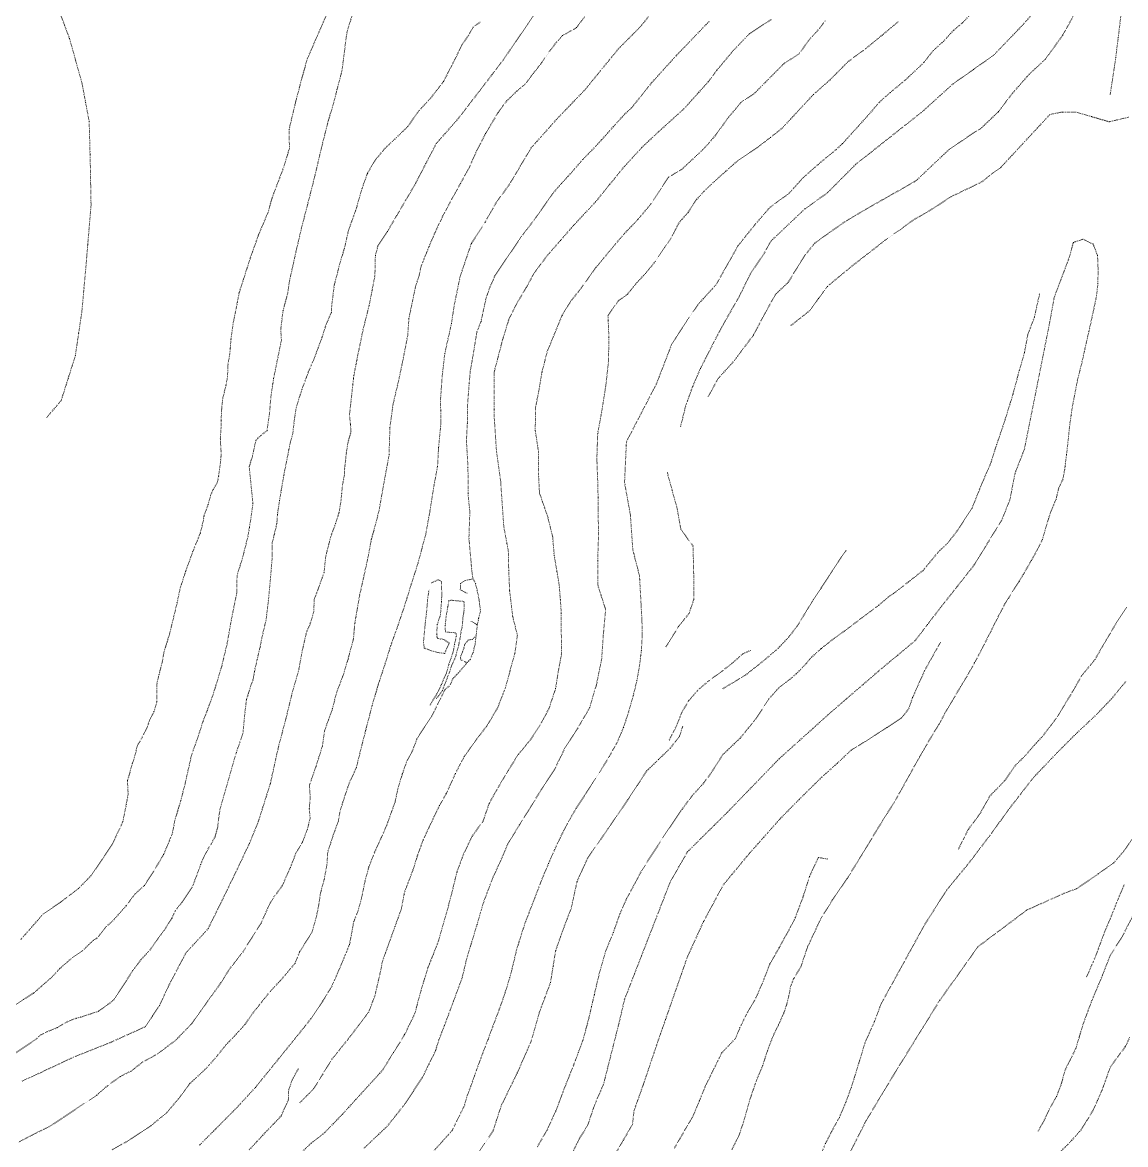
# Model space of a CAD drawing. Extents: x 682410 to 689460, y 7661803 to 7669124.
# Drawn here: x 687089 to 687408.6, y 7666444.2 to 7666769.3 of the extents above; entities that cross this region are included whole.
import ezdxf

# ---------------------------------------------------------------- set-up
doc = ezdxf.new("R2010")
doc.units = 0
doc.header["$MEASUREMENT"] = 0
doc.linetypes.add('DOT', pattern=[0.25, 0, -0.25])
doc.layers.add('02 TOE_Line', color=1, linetype='DOT', lineweight=20)

msp = doc.modelspace()

# ---------------------------------------------------------------- linework, layer by layer
at = {"layer": '02 TOE_Line'}
for points in [[(687185.51, 7666774.37, 3990.63), (687183.27, 7666767.42, 3990.44), (687182.89, 7666765.72, 3990.31), (687182.29, 7666760.82, 3990.43), (687181.58, 7666755.3, 3990.13), (687180.13, 7666749.75, 3990.45), (687179.23, 7666746.24, 3990.04), (687177.53, 7666740.5, 3989.97), (687175.61, 7666732.87, 3990.02), (687173.64, 7666724.47, 3990.02), (687171.74, 7666717.02, 3990.1), (687169.9, 7666709.91, 3990.13), (687168.43, 7666703.64, 3990.01), (687167.34, 7666698.74, 3990.08), (687166.38, 7666694.39, 3990.13), (687165.84, 7666690.68, 3990.24), (687164.5, 7666685.83, 3990.25), (687163.85, 7666680.33, 3990.25), (687164.04, 7666677.24, 3990.26), (687162.91, 7666671.72, 3990.27), (687161.77, 7666666.13, 3990.27), (687161, 7666660.96, 3990.28), (687160.59, 7666656.06, 3990.29), (687159.87, 7666651.05, 3990.3), (687158.09, 7666649.64, 3990.3), (687157.13, 7666648.81, 3990.3), (687156.6, 7666648.05, 3990.3), (687155.65, 7666643.68, 3990.31), (687154.71, 7666640.52, 3990.31), (687155.78, 7666629.92, 3990.32), (687155.11, 7666625.09, 3990.33), (687154.3, 7666620.25, 3990.33), (687152.88, 7666614.52, 3990.34), (687151.21, 7666609.14, 3990.35), (687151.09, 7666606.53, 3990.35), (687151.16, 7666604.17, 3990.35), (687150.5, 7666601.06, 3990.35), (687149.47, 7666595.88, 3990.36), (687148.29, 7666589.24, 3990.37), (687146.74, 7666582.74, 3990.37), (687144.28, 7666574.65, 3990.38), (687142.52, 7666569.88, 3990.39), (687141.33, 7666566.8, 3990.39), (687139.74, 7666561.86, 3990.52), (687138.07, 7666557.3, 3990.65), (687136.14, 7666548.74, 3990.74), (687134.89, 7666543.89, 3990.63), (687133.11, 7666537.88, 3990.43), (687132.49, 7666534.45, 3990.55), (687131.57, 7666532.18, 3990.54), (687129.92, 7666528.21, 3990.72), (687127.41, 7666524.01, 3990.51), (687124.36, 7666519.24, 3990.57), (687121.69, 7666516.84, 3990.41), (687119.03, 7666513.33, 3990.4), (687115.18, 7666508.97, 3990.46), (687113.29, 7666507.31, 3990.44), (687110.6, 7666503.95, 3990.4), (687109.49, 7666503.32, 3990.39), (687106.25, 7666500.16, 3990.39), (687103.09, 7666498.01, 3990.43), (687099.85, 7666495.19, 3990.38), (687097.72, 7666492.86, 3990.29), (687095.45, 7666490.84, 3990.2), (687092.15, 7666487.99, 3990.19), (687089.34, 7666486.22, 3990.19), (687084.84, 7666483.28, 3990.32)], [(687088.55, 7666503.6, 3982.71), (687095.03, 7666510.99, 3982.29), (687100.09, 7666514.41, 3981.91), (687105.3, 7666518.41, 3981.68), (687108.88, 7666522.08, 3981.57), (687112.22, 7666526.92, 3981.45), (687115.14, 7666531.32, 3981.37), (687118.11, 7666537.79, 3980.99), (687119.11, 7666542.8, 3981.02), (687119.63, 7666545.66, 3980.95), (687119.43, 7666549.63, 3980.76), (687119.78, 7666550.65, 3980.75), (687120.82, 7666554.45, 3980.7), (687121.49, 7666556.42, 3980.68), (687122.31, 7666559.8, 3980.64), (687123.57, 7666561.93, 3980.6), (687125.12, 7666564.99, 3980.57), (687126.02, 7666567.58, 3980.54), (687127.18, 7666569.7, 3980.53), (687127.96, 7666572.58, 3980.51), (687127.91, 7666577.45, 3980.49), (687128.58, 7666580.41, 3980.47), (687129.47, 7666583.72, 3980.41), (687129.97, 7666586.72, 3980.46), (687130.76, 7666589.29, 3980.49), (687131.65, 7666592.18, 3980.52), (687132.97, 7666597.6, 3980.56), (687133.84, 7666601.27, 3980.6), (687134.7, 7666605.35, 3980.62), (687136.27, 7666610.2, 3980.65), (687138.36, 7666615.99, 3980.63), (687140.53, 7666621.29, 3980.61), (687141.43, 7666624.99, 3980.59), (687141.58, 7666626.23, 3980.59), (687142.81, 7666629.64, 3980.58), (687143.53, 7666632.29, 3980.57), (687144.3, 7666634.02, 3980.33), (687145.45, 7666635.89, 3980.45), (687145.85, 7666637.82, 3980.41), (687146.36, 7666641.75, 3980.27), (687146.6, 7666644.15, 3980.33), (687146.34, 7666648.63, 3980.36), (687146.54, 7666651.72, 3980.36), (687146.57, 7666654.02, 3980.55), (687146.74, 7666657.44, 3980.55), (687147.06, 7666660.51, 3980.49), (687147.98, 7666664.1, 3980.62), (687148.45, 7666666.84, 3980.64), (687148.5, 7666669.9, 3980.63), (687149.1, 7666673.39, 3980.76), (687149.42, 7666677.41, 3980.66), (687150.08, 7666682.29, 3980.74), (687150.24, 7666683.16, 3980.64), (687150.83, 7666685.98, 3980.63), (687151.27, 7666688.24, 3980.63), (687151.81, 7666691.04, 3980.63), (687153.52, 7666696.35, 3980.63), (687155.23, 7666701.66, 3980.63), (687157.44, 7666707.85, 3981.19), (687160.16, 7666714.26, 3981.17), (687161.39, 7666718.63, 3981.15), (687164.71, 7666727.39, 3981.11), (687166.36, 7666732.81, 3981.09), (687166.26, 7666738.32, 3981.07), (687168.16, 7666746.28, 3980.94), (687169.99, 7666753.25, 3980.98), (687171.56, 7666758.81, 3980.72), (687178.35, 7666774.43, 3980.82)], [(687238.9, 7666773.92, 4010.21), (687235.38, 7666768.78, 4010.21), (687231.86, 7666763.64, 4010.21), (687228.33, 7666758.5, 4010.22), (687224.98, 7666754.1, 4010.22), (687221.63, 7666749.71, 4010.22), (687218.41, 7666745.54, 4010.22), (687215.19, 7666741.36, 4010.23), (687212.03, 7666737.78, 4010.23), (687208.87, 7666734.2, 4010.23), (687205.87, 7666728.4, 4010.24), (687202.86, 7666722.59, 4010.24), (687200.16, 7666717.98, 4010.24), (687197.45, 7666713.37, 4010.24), (687194.75, 7666708.76, 4010.25), (687192.02, 7666704.69, 4010.25), (687191.26, 7666701.78, 4010.09), (687191.12, 7666695.93, 4010.01), (687190.29, 7666691.62, 4009.99), (687189.46, 7666687.31, 4009.98), (687188.61, 7666683.94, 4010.2), (687187.75, 7666680.58, 4010.43), (687187.02, 7666677.03, 4010.33), (687186.28, 7666673.47, 4010.23), (687185.64, 7666670.18, 4010.19), (687185, 7666666.89, 4010.14), (687184.15, 7666659.1, 4010.36), (687183.76, 7666655.68, 4010.49), (687184.04, 7666652.84, 4010.36), (687184.2, 7666650.77, 4010.37), (687183.33, 7666647.7, 4010.33), (687182.81, 7666644.36, 4010.25), (687182.6, 7666642.02, 4010.18), (687182.33, 7666639.99, 4010.09), (687182.33, 7666638.49, 4010.2), (687181.7, 7666635.04, 4010.29), (687181.48, 7666632.71, 4010.19), (687181.28, 7666630.65, 4010.1), (687180.75, 7666627.35, 4010.2), (687179.72, 7666624.08, 4010.12), (687178.36, 7666620.41, 4010.05), (687177.51, 7666617.12, 4010.14), (687176.88, 7666614.66, 4010.16), (687176.39, 7666609.92, 4010.42), (687174.64, 7666605.02, 4010.33), (687173.56, 7666602.22, 4010.41), (687173.38, 7666598.35, 4010.84), (687172.22, 7666594.62, 4011.24), (687171.32, 7666592.71, 4010.89), (687170.09, 7666587.3, 4010.91), (687169.01, 7666581.47, 4011.44), (687167.18, 7666575.09, 4011.3), (687165.38, 7666567.75, 4011.43), (687163.05, 7666558.87, 4011.33), (687160.84, 7666548.81, 4011.12), (687157.32, 7666537.66, 4010.96), (687154.72, 7666531.33, 4010.32), (687150.29, 7666521.99, 4010.34), (687146.31, 7666513.8, 4010.36), (687142.76, 7666506.65, 4010.37), (687136.39, 7666499.74, 4010.39), (687131.33, 7666490.1, 4010.41), (687128.73, 7666484.46, 4010.44), (687126.65, 7666481.38, 4010.43), (687124.56, 7666478.29, 4010.44), (687119.65, 7666476.06, 4010.44), (687114.74, 7666473.83, 4010.45), (687109.25, 7666471.66, 4010.46), (687103.77, 7666469.49, 4010.47), (687098.64, 7666467.07, 4010.49), (687093.51, 7666464.66, 4010.5), (687088.8, 7666462.51, 4010.52)], [(687099.37, 7666773.44, 3980.26), (687101, 7666769.06, 3980.28), (687102.64, 7666764.68, 3980.3), (687104.49, 7666758.05, 3980.31), (687106.33, 7666751.41, 3980.32), (687107.34, 7666745.99, 3980.33), (687108.35, 7666740.57, 3980.33), (687108.52, 7666734.25, 3980.33), (687108.68, 7666727.94, 3980.33), (687108.78, 7666722.16, 3980.32), (687108.89, 7666716.38, 3980.3), (687108.42, 7666710.7, 3980.3), (687107.94, 7666705.01, 3980.3), (687107.47, 7666699.33, 3980.31), (687106.85, 7666692.46, 3980.32), (687106.24, 7666685.59, 3980.34), (687105.28, 7666679.14, 3980.31), (687104.33, 7666672.68, 3980.28), (687102.27, 7666666.19, 3980.3), (687100.21, 7666659.7, 3980.32), (687095.9, 7666654.68, 3980.36)], [(687382.91, 7666773.27, 4090.67), (687378.7, 7666768.49, 4090.68), (687374.53, 7666764.15, 4090.74), (687370.37, 7666759.81, 4090.8), (687364.5, 7666755.67, 4090.57), (687358.63, 7666751.54, 4090.33), (687354.21, 7666747.54, 4090.18), (687349.79, 7666743.53, 4090.03), (687344.58, 7666739.41, 4089.93), (687339.36, 7666735.28, 4089.84), (687334.92, 7666731.76, 4089.85), (687330.47, 7666728.25, 4089.85), (687326.3, 7666724.06, 4089.93), (687322.13, 7666719.87, 4090.01), (687315.68, 7666715.29, 4090.25), (687305.83, 7666705.94, 4090.84), (687303.63, 7666701.95, 4090.28), (687300.06, 7666696.79, 4090.53), (687296.58, 7666689.73, 4090.8), (687292.25, 7666682.21, 4090.95), (687289.76, 7666677.51, 4091.23), (687285.44, 7666669.07, 4091.52), (687283.18, 7666663.85, 4091.49), (687281.13, 7666658.13, 4091.76), (687279.68, 7666652.22, 4091.73)], [(687407.7, 7666775.6, 4105.72), (687407.11, 7666770.27, 4106.24), (687406.45, 7666764.83, 4106.81), (687405.75, 7666759.16, 4107.46), (687404.94, 7666753.62, 4108.11), (687404.08, 7666748.1, 4108.77)], [(687251.88, 7666770.96, 4020.46), (687249.53, 7666767.81, 4020.48), (687245.46, 7666765.49, 4020.09), (687243.57, 7666763.37, 4020.11), (687241.54, 7666760.74, 4020.16), (687239.48, 7666757.72, 4020.17), (687237, 7666754.54, 4020.39), (687234.7, 7666751.51, 4020.45), (687232.21, 7666749.39, 4020.68), (687229.33, 7666746.59, 4020.8), (687228.12, 7666745.05, 4020.86), (687226.81, 7666743.21, 4020.87), (687223.21, 7666737.16, 4020.64), (687220.46, 7666731.82, 4020.66), (687218.51, 7666727.39, 4020.6), (687215.87, 7666722.56, 4020.64), (687213.32, 7666717.98, 4020.71), (687210.83, 7666713.29, 4020.78), (687208.5, 7666708.38, 4020.84), (687206.81, 7666704.38, 4020.89), (687204.52, 7666698.71, 4020.96), (687203.88, 7666695.78, 4021.01), (687202.92, 7666692.9, 4021.04), (687200.96, 7666683.48, 4020.95), (687200.64, 7666678.65, 4021.2), (687199.06, 7666670.59, 4021.35), (687197.96, 7666665.35, 4021.09), (687196.37, 7666658.67, 4020.89), (687195.47, 7666651.96, 4020.92), (687195.23, 7666644, 4021.33), (687193.52, 7666634.68, 4021.03), (687192.35, 7666628.02, 4020.83), (687191.33, 7666623.93, 4020.4), (687190.07, 7666619.4, 4020.28), (687189.1, 7666614.17, 4020.3), (687187.86, 7666608.56, 4020.26), (687186.7, 7666603.34, 4020.24), (687185.95, 7666599.01, 4020.34), (687185.29, 7666595.11, 4020.36), (687184.89, 7666590.62, 4020.46), (687183.34, 7666584.81, 4020.44), (687181.94, 7666580.22, 4020.46), (687179.98, 7666575.04, 4020.53), (687178.82, 7666570.41, 4020.49), (687176.57, 7666564.17, 4020.79), (687175.9, 7666559.58, 4020.93), (687174.09, 7666553.85, 4020.85), (687172.15, 7666548.29, 4020.8), (687172.39, 7666544.81, 4020.78), (687172.11, 7666541.48, 4020.73), (687172.36, 7666538.73, 4020.7), (687171.57, 7666535.56, 4020.61), (687170.13, 7666531.76, 4020.48), (687168.19, 7666528.49, 4020.49), (687166.6, 7666524.38, 4020.55), (687164.24, 7666519.1, 4020.64), (687161.86, 7666515.89, 4020.71), (687160.75, 7666514.12, 4020.65), (687158.14, 7666508.31, 4020.53), (687152.92, 7666500.04, 4020.46), (687149.04, 7666495.07, 4020.51), (687146.48, 7666491.02, 4020.53), (687138.03, 7666479.17, 4021.05), (687133.49, 7666474.47, 4020.89), (687128.2, 7666470.48, 4020.25), (687123.62, 7666467.93, 4020.24), (687120.59, 7666465.52, 4020.23), (687117.29, 7666463.85, 4020.23), (687113.54, 7666461.12, 4020.22), (687110.44, 7666458.41, 4020.21), (687106.04, 7666455.52, 4020.2), (687100.85, 7666451.96, 4020.17), (687096.65, 7666449.3, 4020.14), (687092.25, 7666447.14, 4020.11), (687087.88, 7666444.86, 4020.07)], [(687271.84, 7666772.81, 4030.17), (687268.07, 7666768.12, 4030.28), (687264.85, 7666764.87, 4030.26), (687261.63, 7666761.62, 4030.24), (687256.8, 7666755.71, 4030.22), (687251.97, 7666749.81, 4030.2), (687247.89, 7666745.56, 4030.38), (687243.81, 7666741.31, 4030.57), (687240.09, 7666737.12, 4030.85), (687236.36, 7666732.94, 4031.12), (687233.27, 7666727.72, 4031.52), (687230.19, 7666722.51, 4031.91), (687226.21, 7666717.05, 4031.63), (687222.98, 7666711.3, 4031.38), (687219.07, 7666705.28, 4031.17), (687215.83, 7666695.75, 4031.09), (687214.13, 7666687.49, 4031.09), (687213.29, 7666682.05, 4030.96), (687211.35, 7666673.26, 4031.17), (687210.6, 7666666.69, 4030.94), (687210.13, 7666660.07, 4030.84), (687210.24, 7666653.17, 4030.99), (687209.54, 7666645.67, 4030.76), (687209.27, 7666640.69, 4030.74), (687208.25, 7666635.2, 4030.47), (687207.02, 7666627.46, 4030.57), (687205.86, 7666621.08, 4030.44), (687203.61, 7666612.65, 4030.39), (687201.47, 7666605.93, 4030.36), (687199.73, 7666600.3, 4030.41), (687197.53, 7666593.83, 4030.23), (687195.73, 7666588.78, 4030.35), (687194.17, 7666583.75, 4030.46), (687192.13, 7666577.58, 4030.5), (687190.33, 7666571.41, 4030.66), (687188.44, 7666564.17, 4030.68), (687186.89, 7666558.06, 4030.89), (687185.76, 7666553.44, 4030.51), (687183.68, 7666548.93, 4030.65), (687182.22, 7666544.58, 4030.67), (687181.05, 7666540.85, 4030.44), (687180.53, 7666537.92, 4030.55), (687178.97, 7666533.57, 4030.49), (687177.46, 7666528.93, 4030.48), (687177.21, 7666525.15, 4030.5), (687176.36, 7666520.6, 4030.54), (687175.35, 7666517, 4030.51), (687174.91, 7666513.84, 4030.55), (687174.2, 7666510.32, 4030.53), (687172.88, 7666505.63, 4030.59), (687169.36, 7666500.1, 4030.61), (687168.01, 7666496.75, 4030.66), (687163.79, 7666491.73, 4030.59), (687160.85, 7666488.63, 4030.45), (687155.81, 7666482.33, 4030.59), (687153.43, 7666478.91, 4030.56), (687151.83, 7666477.14, 4030.53), (687150.09, 7666475.24, 4030.51), (687147.88, 7666472.96, 4030.49), (687145.3, 7666469.7, 4030.78), (687142.22, 7666466.23, 4030.76), (687137.51, 7666461.82, 4030.73), (687134.32, 7666457.55, 4030.7), (687130.74, 7666453.31, 4030.68), (687126.17, 7666449.59, 4030.66), (687119.36, 7666445.1, 4030.56), (687114.95, 7666442.65, 4030.49)], [(687169.37, 7666456.28, 4051.01), (687173.38, 7666460.31, 4050.97), (687176.04, 7666464.61, 4050.9), (687178.69, 7666468.91, 4050.83), (687183.43, 7666474.81, 4050.91), (687186.39, 7666478.69, 4050.92), (687189.34, 7666482.57, 4050.93), (687191.18, 7666487.5, 4050.94), (687192.84, 7666494.78, 4050.87), (687193.29, 7666497.21, 4050.81), (687195.12, 7666502.29, 4050.88), (687196.95, 7666507.37, 4050.96), (687198.78, 7666512.45, 4051.03), (687199.7, 7666517.3, 4050.86), (687202.15, 7666523.74, 4050.78), (687203.49, 7666528, 4050.81), (687205.12, 7666532.49, 4051.01), (687206.88, 7666536.24, 4051.03), (687208.24, 7666539.15, 4051.03), (687209.82, 7666542.38, 4051.04), (687211.78, 7666545.86, 4051.05), (687214.46, 7666551.72, 4051.07), (687217.01, 7666556.66, 4051.02), (687220.69, 7666561.74, 4051.08), (687223.61, 7666565.54, 4051.13), (687226.69, 7666570.76, 4051.03), (687228.97, 7666576.62, 4050.87), (687230.33, 7666581.66, 4050.73), (687231.67, 7666586.51, 4050.76), (687232.4, 7666591.68, 4050.79), (687231.03, 7666597.26, 4050.78), (687230.15, 7666604.69, 4050.77), (687229.89, 7666610.54, 4050.75), (687229.77, 7666616.22, 4050.74), (687228.47, 7666623.13, 4050.72), (687227.57, 7666636.16, 4050.69), (687226.34, 7666645.12, 4050.63), (687225.69, 7666655.01, 4050.57), (687225.63, 7666667.8, 4050.49), (687228.11, 7666677.36, 4050.89), (687230, 7666683.47, 4050.82), (687232.25, 7666687.93, 4050.71), (687234.97, 7666692.5, 4050.6), (687237.34, 7666696.82, 4050.33), (687241.13, 7666701.86, 4050.28), (687244.88, 7666706.15, 4050.41), (687248.71, 7666710.55, 4050.14), (687255.06, 7666717.34, 4050.37), (687259.22, 7666722.48, 4050.5), (687263.42, 7666727.61, 4050.6), (687268.49, 7666733.12, 4050.48), (687273.25, 7666737.61, 4050.54), (687280.65, 7666744.27, 4050.46), (687285.01, 7666749.14, 4050.54), (687287.77, 7666752.21, 4050.4), (687290.18, 7666755.47, 4050.21), (687294.92, 7666761.14, 4050.23), (687299.64, 7666766.06, 4050.25), (687305.95, 7666770.17, 4050.25)], [(687364.39, 7666772.39, 4081.17), (687361.34, 7666769.19, 4081.12), (687358.81, 7666767.1, 4081.1), (687355.84, 7666763.84, 4081.12), (687352.79, 7666761.09, 4081.14), (687350.16, 7666757.68, 4081.16), (687344.83, 7666752.68, 4081.08), (687340.37, 7666748.98, 4081.02), (687337.17, 7666746.14, 4081.04), (687334.86, 7666743.39, 4081.07), (687331.18, 7666739.27, 4081.1), (687326.61, 7666734.24, 4081.28), (687324.74, 7666732.5, 4081.59), (687319.52, 7666728.17, 4081.39), (687315.18, 7666724.32, 4081.45), (687310.99, 7666719.69, 4081.68), (687305.61, 7666715.79, 4081.53), (687301.09, 7666710.57, 4081.83), (687296.36, 7666704.67, 4081.66), (687293.11, 7666698.92, 4081.93), (687289.96, 7666693.32, 4082.48), (687284.75, 7666687.61, 4082.05), (687281.22, 7666682.48, 4082.24), (687277.08, 7666675.99, 4082.57), (687272.68, 7666664.58, 4083.61), (687263.99, 7666647.83, 4084.57), (687263.44, 7666636, 4080.68), (687265.12, 7666626.75, 4080.88), (687265.84, 7666616.5, 4080.67), (687267.78, 7666609, 4080.91), (687268.24, 7666600.48, 4080.34), (687268.48, 7666596.16, 4080.34), (687268.58, 7666591.76, 4080.42), (687268.31, 7666587.32, 4080.37), (687267.78, 7666582.9, 4080.42), (687267, 7666578.5, 4080.46), (687265.95, 7666574.2, 4080.43), (687264.65, 7666569.57, 4080.33), (687263.13, 7666564.98, 4080.27), (687261.34, 7666560.76, 4080.27), (687259, 7666556.58, 4080.27), (687256.4, 7666552.32, 4080.23), (687254.12, 7666548.84, 4080.19), (687251.81, 7666545.22, 4080.18), (687249.37, 7666541.5, 4080.12), (687247.11, 7666537.63, 4080.15), (687245.06, 7666533.59, 4080.25), (687243.16, 7666529.58, 4080.27), (687241.43, 7666525.58, 4080.33), (687239.68, 7666521.47, 4080.36), (687238.04, 7666517.19, 4080.37), (687236.4, 7666512.95, 4080.42), (687234.81, 7666508.86, 4080.37), (687233.5, 7666504.92, 4080.36), (687232.09, 7666500.3, 4080.47), (687231.2, 7666496.41, 4080.32), (687230.17, 7666492.44, 4080.38), (687228.71, 7666487.74, 4080.29), (687227.1, 7666483.2, 4080.33), (687225.48, 7666478.94, 4080.42), (687223.9, 7666474.65, 4080.31), (687222.36, 7666470.61, 4080.41), (687220.74, 7666466.28, 4080.53), (687219.23, 7666461.95, 4080.43), (687217.66, 7666457.7, 4080.38), (687217.09, 7666455.53, 4080.82), (687213.47, 7666448.2, 4080.85), (687206.32, 7666440.26, 4080.89)], [(687394.52, 7666773.15, 4100.96), (687390.42, 7666765.66, 4101.07), (687385.39, 7666758.69, 4101.11), (687380.65, 7666754.3, 4101.24), (687375.68, 7666748.62, 4101.42), (687371.74, 7666743.42, 4101.38), (687366.64, 7666738.56, 4101.47), (687364.84, 7666737.5, 4101.29), (687361.13, 7666734.98, 4101.18), (687357.42, 7666732.46, 4101.06), (687352.84, 7666728.14, 4101), (687348.27, 7666723.81, 4100.94), (687347.31, 7666723.1, 4101.01), (687342.71, 7666720.49, 4101.06), (687338.11, 7666717.88, 4101.11), (687333.51, 7666715.27, 4101.15), (687330.41, 7666713.44, 4101.16), (687327.31, 7666711.61, 4101.17), (687322.9, 7666708.47, 4101.16), (687318.49, 7666705.33, 4101.15), (687315.52, 7666701.59, 4103.08), (687310.86, 7666694.01, 4099.86), (687307.21, 7666690.56, 4099.41), (687304.15, 7666685.08, 4099.07), (687300.78, 7666678.71, 4098.97), (687295.14, 7666671.2, 4098.31), (687290.58, 7666666.16, 4097.68), (687287.63, 7666660.79, 4097.06)], [(687221.63, 7666769.41, 4000.33), (687219.55, 7666767.91, 4000.32), (687218.16, 7666765.39, 4000.71), (687216.45, 7666763.04, 4000.6), (687214.25, 7666758.53, 4000.88), (687211, 7666752.2, 4001.34), (687207.34, 7666747.48, 4000.9), (687203.82, 7666743.65, 4000.83), (687200.63, 7666739.13, 4000.78), (687197, 7666735.61, 4000.69), (687194.04, 7666732.85, 4000.7), (687191.15, 7666729.35, 4000.57), (687188.95, 7666725.58, 4000.59), (687187.36, 7666721.09, 4000.68), (687185.81, 7666715.59, 4001.47), (687183.5, 7666709.15, 4001.15), (687182.29, 7666703.87, 4000.99), (687180.97, 7666699.47, 4000.31), (687179.32, 7666693.09, 4000.38), (687178.61, 7666687.23, 4000.49), (687178.53, 7666685.29, 4000.89), (687177.81, 7666683.72, 4000.95), (687176.88, 7666681.45, 4000.84), (687175.74, 7666677.89, 4000.96), (687173.57, 7666672.05, 4001.16), (687171.87, 7666668.08, 4001.47), (687169.96, 7666662.95, 4001.49), (687168.29, 7666657.62, 4001.08), (687167.81, 7666654.38, 4001.07), (687167.33, 7666650.21, 4000.98), (687166.63, 7666647.68, 4001.39), (687165.75, 7666643.24, 4000.99), (687164.71, 7666638.02, 4000.76), (687163.98, 7666633.68, 4000.97), (687163.46, 7666630.67, 4001.36), (687162.89, 7666626.76, 4001.27), (687162.73, 7666624.16, 4001.19), (687161.98, 7666620.96, 4000.84), (687161.33, 7666618.31, 4000.72), (687161.32, 7666613.76, 4000.9), (687160.88, 7666608.36, 4000.93), (687160.34, 7666602.4, 4001.07), (687160.02, 7666599.71, 4001.06), (687159.61, 7666596.23, 4001), (687158.55, 7666591.81, 4001.11), (687157.84, 7666588.26, 4000.87), (687157, 7666584.73, 4000.99), (687156.23, 7666581.18, 4000.89), (687155.82, 7666578.84, 4000.91), (687155.29, 7666577.54, 4000.92), (687153.91, 7666573.05, 4000.86), (687153.41, 7666568.91, 4000.84), (687152.94, 7666563.73, 4001.07), (687152.52, 7666562.19, 4001.03), (687150.95, 7666557.72, 4000.84), (687149.69, 7666553.33, 4000.81), (687147.76, 7666546.63, 4000.87), (687146.22, 7666541.15, 4000.74), (687145.86, 7666538.73, 4000.77), (687145.57, 7666536.13, 4000.68), (687144.81, 7666533.37, 4000.72), (687143.62, 7666531.16, 4000.67), (687143.14, 7666530.43, 4000.62), (687141.66, 7666527.7, 4000.58), (687140.63, 7666525.29, 4000.56), (687139.65, 7666522.59, 4000.5), (687138.19, 7666518.73, 4000.7), (687136.63, 7666516.46, 4000.73), (687135.13, 7666514.21, 4000.71), (687133.39, 7666512.09, 4000.5), (687132.25, 7666509.65, 4000.62), (687130.02, 7666506.15, 4000.61), (687129.15, 7666504.98, 4000.56), (687127.41, 7666502.61, 4000.6), (687126, 7666500.59, 4000.58), (687123.33, 7666497.71, 4000.47), (687122.52, 7666496.61, 4000.48), (687120.93, 7666494.52, 4000.5), (687119.4, 7666492.13, 4000.58), (687118.07, 7666490.03, 4000.62), (687115.49, 7666486.13, 4000.66), (687113.73, 7666484.69, 4000.64), (687111.02, 7666482.78, 4000.78), (687105.8, 7666481.06, 4000.82), (687104.59, 7666480.75, 4000.82), (687102.25, 7666479.9, 4001), (687099.1, 7666478.04, 4001.3), (687096.71, 7666477.09, 4001.08), (687094.29, 7666475.94, 4000.47), (687092.95, 7666474.73, 4000.36), (687087, 7666470.69, 4000.67)], [(687140.29, 7666443.98, 4040.58), (687145.02, 7666448.72, 4040.67), (687151.27, 7666455.03, 4040.64), (687156.52, 7666460.74, 4040.64), (687163.33, 7666469.12, 4040.59), (687170.72, 7666478.28, 4040.49), (687172.62, 7666480.67, 4040.92), (687176.08, 7666485.8, 4040.55), (687178.66, 7666490.09, 4040.71), (687181.07, 7666495.6, 4040.99), (687183.77, 7666502.13, 4040.85), (687185, 7666508.77, 4040.63), (687186.16, 7666511.69, 4040.57), (687187.26, 7666515.64, 4040.43), (687188.23, 7666520.35, 4040.28), (687189.38, 7666524.69, 4040.34), (687191.04, 7666528.85, 4040.47), (687192.98, 7666533.1, 4040.35), (687194.55, 7666536.72, 4040.23), (687196.97, 7666543.43, 4040.3), (687197.73, 7666547.15, 4040.3), (687199.12, 7666551.69, 4040.37), (687200.27, 7666555.01, 4040.47), (687201.94, 7666558.13, 4040.51), (687203.34, 7666561.79, 4040.66), (687205.55, 7666565.28, 4040.62), (687207.66, 7666568.43, 4040.85), (687211.44, 7666576.06, 4041.07), (687212.8, 7666577.14, 4041.13), (687213.69, 7666579.14, 4041.3), (687215.31, 7666580.85, 4041.11), (687217.89, 7666583.87, 4041.12), (687218.73, 7666584.74, 4041.35), (687219.58, 7666586.75, 4041.34), (687220.12, 7666589.03, 4041.34), (687220.43, 7666591.56, 4041.06), (687220.79, 7666594.78, 4041.01), (687221.16, 7666596.56, 4041.57), (687221.72, 7666598.62, 4041.56), (687221.34, 7666601.69, 4041.55), (687221.03, 7666603.46, 4041.54), (687220.27, 7666606.79, 4041.53), (687219.53, 7666608.11, 4040.58), (687219.22, 7666610.18, 4040.46), (687218.36, 7666619.91, 4041.02), (687218.62, 7666627.5, 4041.05), (687218.1, 7666632.78, 4041.06), (687218.09, 7666640.39, 4040.89), (687217.83, 7666644.93, 4040.89), (687217.63, 7666647.97, 4040.89), (687217.9, 7666653.09, 4040.9), (687217.9, 7666657.6, 4040.91), (687218.43, 7666664.68, 4040.92), (687218.76, 7666668.29, 4040.82), (687219.67, 7666673.51, 4040.67), (687220.67, 7666679.68, 4040.5), (687221.86, 7666682.68, 4040.51), (687223.33, 7666689.4, 4040.51), (687224.32, 7666692.3, 4040.52), (687225.9, 7666695.92, 4040.52), (687228.4, 7666699.67, 4040.54), (687230.82, 7666703.17, 4040.56), (687233.54, 7666707.26, 4040.58), (687236.96, 7666711.7, 4040.59), (687240.16, 7666716.2, 4040.61), (687243.01, 7666720.2, 4040.63), (687245.25, 7666722.75, 4040.67), (687248.3, 7666726.09, 4040.71), (687251.32, 7666729.58, 4040.76), (687254.31, 7666732.64, 4040.8), (687256.79, 7666735.28, 4040.79), (687260.52, 7666739.49, 4040.77), (687263.57, 7666742.82, 4040.75), (687265.52, 7666744.62, 4040.85), (687271.25, 7666751.79, 4040.76), (687278.39, 7666759.67, 4040.76), (687287.93, 7666769.6, 4040.9)], [(687321.6, 7666769.81, 4060.6), (687320.01, 7666767.67, 4060.57), (687317.11, 7666764.51, 4060.46), (687314.01, 7666760.26, 4060.51), (687309.56, 7666757.34, 4060.58), (687300.89, 7666748.59, 4060.9), (687297.35, 7666746.34, 4060.88), (687293.22, 7666741.39, 4060.86), (687289.88, 7666736.7, 4060.88), (687286.65, 7666732.96, 4061.05), (687284.33, 7666730.75, 4061.07), (687280.02, 7666726.76, 4061.1), (687276.15, 7666724.47, 4060.83), (687273.4, 7666720.2, 4060.9), (687271.17, 7666716.84, 4060.96), (687267.27, 7666712.17, 4060.85), (687263.42, 7666708.16, 4060.74), (687259.54, 7666703.6, 4060.74), (687255.13, 7666698.26, 4060.74), (687250.84, 7666692.28, 4060.67), (687247.84, 7666688.5, 4060.63), (687245.34, 7666684.43, 4060.71), (687243.01, 7666678.75, 4060.83), (687241, 7666673.83, 4060.87), (687239.5, 7666667.86, 4060.93), (687238.7, 7666663.05, 4061.15), (687237.68, 7666657.82, 4061.4), (687237.57, 7666651.11, 4061.74), (687238.5, 7666645.06, 4062.05), (687238.51, 7666638.67, 4061.76), (687238.8, 7666632.96, 4061.51), (687241.18, 7666626.1, 4061.22), (687242.63, 7666620.2, 4060.96), (687243.07, 7666614.86, 4060.26), (687243.74, 7666610.96, 4060.02), (687244.52, 7666606.17, 4060.11), (687244.85, 7666602.06, 4060.6), (687245.13, 7666598.06, 4060.28), (687245.11, 7666593.5, 4060.65), (687245.2, 7666586.38, 4060.23), (687244.19, 7666580.92, 4060.22), (687243.45, 7666576.21, 4060.43), (687241.52, 7666570.44, 4060.29), (687239.04, 7666565.8, 4060.1), (687236.17, 7666561.44, 4060.01), (687232.64, 7666557.18, 4060.03), (687229.8, 7666552.64, 4060.13), (687226.85, 7666547.69, 4059.89), (687224.23, 7666543.03, 4059.98), (687222.46, 7666537.9, 4060.12), (687219.28, 7666533.5, 4060.11), (687216.72, 7666528.11, 4060.06), (687214.84, 7666522.99, 4060.26), (687213.39, 7666517.04, 4060.14), (687211.91, 7666511.36, 4060.13), (687209.6, 7666503.31, 4060.38), (687208.05, 7666499.35, 4060.37), (687206.49, 7666495.4, 4060.36), (687204.5, 7666488.92, 4060.38), (687202.68, 7666482.11, 4060.51), (687199.69, 7666475.95, 4060.53), (687196.52, 7666470.85, 4060.59), (687193.36, 7666465.75, 4060.64), (687189.46, 7666461.47, 4060.67), (687185.56, 7666457.19, 4060.7), (687181.66, 7666452.9, 4060.73), (687176.43, 7666447.49, 4060.79), (687172.64, 7666444.56, 4060.75), (687169.67, 7666441.68, 4060.62)], [(687342.7, 7666769.53, 4070.71), (687338.08, 7666765.64, 4070.72), (687333.28, 7666761.7, 4070.8), (687328.27, 7666758.01, 4070.9), (687322.98, 7666752.69, 4070.97), (687318.18, 7666748.46, 4070.77), (687313.63, 7666743.56, 4070.85), (687309.09, 7666738.66, 4070.93), (687305.7, 7666736, 4070.91), (687302.31, 7666733.35, 4070.89), (687296.01, 7666729.08, 4070.86), (687292.69, 7666726.12, 4070.78), (687289.37, 7666723.17, 4070.7), (687286.62, 7666720.54, 4070.76), (687284.27, 7666717.98, 4070.82), (687281.85, 7666714.27, 4070.9), (687279.22, 7666711.29, 4071.06), (687276.99, 7666706.93, 4071.28), (687275.03, 7666704.08, 4071.43), (687272.45, 7666700.16, 4071.64), (687269.51, 7666696.6, 4071.85), (687267.02, 7666693.93, 4071.99), (687264.26, 7666690.55, 4072.17), (687261.68, 7666688.68, 4072.27), (687258.65, 7666684.4, 4072.5), (687258.91, 7666678.03, 4072.2), (687258.79, 7666671.04, 4071.75), (687258.03, 7666664.14, 4071.34), (687256.88, 7666656.86, 4071.29), (687255.67, 7666650.18, 4071.11), (687255.42, 7666642.88, 4070.92), (687255.73, 7666634.86, 4070.96), (687255.81, 7666627.94, 4070.9), (687255.9, 7666620.51, 4070.79), (687255.67, 7666613.45, 4070.78), (687255.74, 7666606.12, 4070.58), (687257.97, 7666599.18, 4070.71), (687257.29, 7666591.75, 4070.56), (687256.8, 7666584.77, 4070.3), (687255.28, 7666577.32, 4070.19), (687253.31, 7666570.7, 4070.28), (687249.87, 7666564.79, 4070.12), (687246.09, 7666558.9, 4070.08), (687243.2, 7666552.93, 4070.38), (687239.3, 7666546.98, 4070.25), (687236.04, 7666541.66, 4070.33), (687233.01, 7666536.81, 4070.39), (687229.7, 7666531.43, 4070.3), (687228.21, 7666527.88, 4070.89), (687225.36, 7666521.69, 4070.9), (687222.73, 7666514.77, 4070.91), (687220.71, 7666507.89, 4070.9), (687217.76, 7666498.22, 4070.88), (687216.4, 7666492.49, 4070.93), (687213.62, 7666484.97, 4071.02), (687211.23, 7666478.56, 4071.08), (687209.65, 7666474.51, 4070.38), (687208.68, 7666471.33, 4070.38), (687206.75, 7666467.4, 4070.38), (687204.81, 7666463.48, 4070.38), (687202.28, 7666459.67, 4070.38), (687199.74, 7666455.86, 4070.38), (687197.21, 7666452.65, 4070.38), (687194.67, 7666449.45, 4070.38), (687191.33, 7666446.3, 4070.38), (687188, 7666443.15, 4070.38)], [(687311.65, 7666681.49, 4105.48), (687317.11, 7666685.82, 4105.95), (687319.66, 7666689.34, 4106.34), (687322.22, 7666692.85, 4106.72), (687326.06, 7666696.02, 4107.21), (687329.91, 7666699.18, 4107.69), (687334.85, 7666703.02, 4108.44), (687339.78, 7666706.87, 4109.19), (687343.29, 7666709.27, 4109.13), (687347.23, 7666712.18, 4109.53), (687350.97, 7666714.27, 4109.89), (687354.17, 7666716.3, 4110.21), (687357.53, 7666718.57, 4110.55), (687361.36, 7666720.42, 4110.13), (687364.17, 7666721.77, 4110.25), (687366.98, 7666723.13, 4110.37), (687370.52, 7666726, 4110.53), (687372.45, 7666727.27, 4110.52), (687372.45, 7666727.31, 4110.52), (687374.82, 7666729.87, 4110.55), (687377.19, 7666732.43, 4110.59), (687379.56, 7666734.98, 4110.63), (687381.93, 7666737.54, 4110.66), (687384.31, 7666740.1, 4110.7), (687386.68, 7666742.66, 4110.74), (687389.92, 7666743.29, 4110.72), (687394.21, 7666743.3, 4110.7), (687398.68, 7666742.03, 4110.45), (687403.92, 7666740.53, 4110.19), (687409.49, 7666741.88, 4109.36)], [(687294.54, 7666442.74, 4140.17), (687296.56, 7666446.69, 4140.16), (687297.88, 7666450.64, 4140.06), (687299.03, 7666454.74, 4139.94), (687300.28, 7666458.8, 4139.5), (687301.77, 7666463.04, 4139.01), (687303.5, 7666467.12, 4138.5), (687304.54, 7666470.46, 4138.25), (687305.63, 7666473.49, 4137.85), (687306.72, 7666476.15, 4137.51), (687308.09, 7666478.91, 4137.16), (687309.62, 7666482.38, 4136.7), (687310.5, 7666484.99, 4136.38), (687311.24, 7666488.14, 4136.02), (687311.5, 7666489.92, 4135.81), (687312.49, 7666492.32, 4135.5), (687314.52, 7666495.67, 4135.11), (687316.49, 7666501.52, 4134.43), (687320.3, 7666509.6, 4133.51), (687323.71, 7666515.12, 4132.8), (687327.95, 7666521.27, 4132.03), (687331.29, 7666526.67, 4131.38), (687333.99, 7666531.1, 4130.88), (687336.68, 7666535.57, 4130.35), (687339.57, 7666540.15, 4129.82), (687341.74, 7666543.63, 4129.43), (687344.06, 7666547.73, 4128.99), (687346.44, 7666552.07, 4128.55), (687348.93, 7666556.49, 4128.1), (687351.72, 7666561.34, 4127.54), (687354.5, 7666565.86, 4127.03), (687356.66, 7666569.87, 4126.57), (687358.6, 7666573.14, 4126.24), (687360.8, 7666576.84, 4125.89), (687362.88, 7666580.29, 4125.55), (687364.86, 7666583.81, 4125.18), (687366.84, 7666587.54, 4124.73), (687369.25, 7666592.25, 4124.18), (687371.65, 7666597.05, 4123.65), (687373.63, 7666600.84, 4123.23), (687374.68, 7666602.52, 4123.05), (687377.77, 7666607.41, 4122.49), (687378.95, 7666609.37, 4122.25), (687381.31, 7666613.44, 4121.88), (687382.69, 7666615.88, 4121.64), (687384.51, 7666619.51, 4121.34), (687385.88, 7666624.25, 4120.93), (687386.91, 7666627.5, 4120.63), (687388.47, 7666631.18, 4120.33), (687389.25, 7666634.51, 4120.1), (687390.46, 7666636.98, 4119.73), (687390.96, 7666639.9, 4119.47), (687391.51, 7666644.26, 4119.08), (687391.94, 7666648.08, 4118.78), (687392.44, 7666652.95, 4118.35), (687393.16, 7666657.87, 4117.93), (687393.61, 7666660.21, 4117.75), (687394.68, 7666665.76, 4117.36), (687395.81, 7666670.18, 4116.91), (687396.67, 7666674.1, 4116.38), (687397.95, 7666679.73, 4115.94), (687399.23, 7666685.5, 4115.43), (687400.16, 7666689.98, 4114.96), (687400.58, 7666693.69, 4114.62), (687400.63, 7666697.81, 4114.14), (687400.48, 7666701.75, 4113.54), (687399.19, 7666705.11, 4112.9), (687396.21, 7666706.49, 4112.22), (687393.48, 7666705.57, 4111.48), (687392.14, 7666700.85, 4111.32), (687387.93, 7666689.68, 4111.01), (687386.5, 7666681.82, 4110.99), (687385.06, 7666674.6, 4111), (687383.62, 7666667.37, 4111.01), (687382.18, 7666660.15, 4111.02), (687380.73, 7666652.92, 4111.03), (687379.29, 7666645.7, 4111.04), (687376.56, 7666638.67, 4111.05), (687375.08, 7666630.99, 4111.06), (687372.72, 7666625.08, 4111.02), (687368.63, 7666618.49, 4110.98), (687364.74, 7666612.11, 4110.94), (687359.81, 7666605.87, 4110.71), (687354.88, 7666599.63, 4110.49), (687351.22, 7666594.87, 4110.63), (687347.56, 7666590.11, 4110.77), (687342.48, 7666585.89, 4110.68), (687337.4, 7666581.67, 4110.59), (687332.56, 7666577.49, 4110.52), (687327.72, 7666573.31, 4110.46), (687322.88, 7666569.13, 4110.4), (687317.99, 7666564.73, 4110.38), (687313.1, 7666560.33, 4110.36), (687308.21, 7666555.93, 4110.33), (687303.21, 7666550.76, 4110.34), (687298.2, 7666545.59, 4110.35), (687293.19, 7666540.41, 4110.36), (687289.35, 7666536.6, 4110.35), (687285.5, 7666532.79, 4110.33), (687281.66, 7666528.98, 4110.32), (687279.15, 7666524.6, 4110.41), (687276.65, 7666520.21, 4110.5), (687274, 7666513.39, 4110.54), (687271.35, 7666506.56, 4110.58), (687268.69, 7666499.73, 4110.62), (687266.04, 7666492.9, 4110.66), (687263.39, 7666486.08, 4110.7), (687262.01, 7666480.04, 4110.97), (687260.46, 7666473.92, 4110.92), (687258.91, 7666467.79, 4110.87), (687257.36, 7666461.67, 4110.82), (687254.74, 7666455.61, 4111.02), (687252.74, 7666449.66, 4110.96), (687250.43, 7666446.03, 4110.93), (687246.5, 7666438.06, 4110.82)], [(687383.7, 7666690.71, 4110), (687382.14, 7666683.77, 4108.68), (687380.31, 7666679.01, 4108.21), (687379.31, 7666673.68, 4107.69), (687377.79, 7666668.45, 4107.17), (687375.95, 7666661.51, 4106.49), (687373.56, 7666653.78, 4105.75), (687371.2, 7666646.88, 4105.11), (687369.48, 7666641.46, 4104.62), (687366.88, 7666635.47, 4104.04), (687364.08, 7666628.49, 4103.43), (687360, 7666622.24, 4102.87), (687357.04, 7666618.41, 4102.51), (687354.53, 7666616.08, 4102.25), (687352.22, 7666613.3, 4102.24), (687349.91, 7666610.52, 4102.23), (687345.6, 7666607.14, 4101.97), (687341.29, 7666603.77, 4101.7), (687340.15, 7666603.07, 4100.82), (687337.02, 7666600.38, 4100.6), (687333.6, 7666597.83, 4100.48), (687330.27, 7666595.34, 4100.3), (687327.07, 7666592.91, 4100.22), (687323.58, 7666590.41, 4100.17), (687320.43, 7666587.9, 4100.19), (687317.32, 7666585.12, 4100.58), (687316.2, 7666583.67, 4100.45), (687313.64, 7666581, 4100.42), (687311.76, 7666579.33, 4100.41), (687308.14, 7666576.51, 4100.39), (687305.16, 7666573.21, 4100.33), (687301.54, 7666567.58, 4100.39), (687299.23, 7666564.76, 4100.39), (687296.93, 7666561.94, 4100.38), (687291.9, 7666557.14, 4100.25), (687288.55, 7666551.88, 4100.22), (687286.41, 7666548.97, 4100.89), (687282.93, 7666545.12, 4100.9), (687280.05, 7666541.25, 4100.73), (687275.32, 7666534.27, 4100.73), (687268.38, 7666523.53, 4101.32), (687266.43, 7666519.8, 4100.56), (687264.03, 7666515.4, 4100.71), (687262.1, 7666511.02, 4100.66), (687260.18, 7666505.57, 4100.72), (687257.91, 7666500.08, 4100.79), (687256.37, 7666494.71, 4100.66), (687255.53, 7666491.2, 4100.64), (687254.7, 7666487.68, 4100.61), (687253.87, 7666484.08, 4100.6), (687253.04, 7666480.49, 4100.59), (687251.35, 7666474.34, 4100.58), (687250.05, 7666470.81, 4100.62), (687248.74, 7666467.29, 4100.67), (687247.43, 7666464.02, 4100.65), (687246.12, 7666460.75, 4100.63), (687244.83, 7666457.3, 4100.58), (687243.53, 7666453.85, 4100.53), (687240.96, 7666448.27, 4100.64), (687238.1, 7666443.38, 4100.76)], [(687275.45, 7666588.41, 4090.61), (687279.09, 7666594.3, 4090.75), (687282.13, 7666598.05, 4091.2), (687283.49, 7666602.08, 4090.95), (687283.47, 7666609.55, 4090.8), (687283.3, 7666617.54, 4090.65), (687279.73, 7666622.55, 4090.73), (687278.61, 7666628.86, 4090.17), (687277.23, 7666633.76, 4090.02), (687275.84, 7666638.86, 4089.88)], [(687327.61, 7666616.26, 4101.21), (687325.25, 7666612.93, 4100.72), (687322.77, 7666609.07, 4100.19), (687320.36, 7666605.37, 4099.69), (687318.06, 7666601.96, 4099.27), (687315.65, 7666597.96, 4098.68), (687313.46, 7666594.4, 4098.24), (687310.94, 7666591.14, 4097.78), (687307.95, 7666587.99, 4097.43), (687304.67, 7666585.13, 4096.94), (687298.58, 7666580.26, 4096.86), (687291.82, 7666576.2, 4096.61)], [(687207.5, 7666606.92, 4040.56), (687209.41, 7666607.82, 4040.63), (687210.4, 7666607.41, 4040.51), (687210.5, 7666603.37, 4040.92), (687210.41, 7666601.46, 4040.74), (687210.11, 7666597.64, 4040.75), (687209.18, 7666594.83, 4040.61), (687209.03, 7666591.83, 4040.89), (687209.23, 7666590.83, 4040.87), (687211.14, 7666590.52, 4040.76), (687212.63, 7666589.48, 4040.67), (687211.33, 7666586.46, 4040.99), (687209.32, 7666586.76, 4041.05), (687207.31, 7666587.31, 4041.2), (687205.41, 7666588.05, 4040.84), (687205.2, 7666589.74, 4040.9), (687205.65, 7666594.74, 4041.05), (687206.14, 7666598.96, 4040.6), (687206.43, 7666602.48, 4040.48), (687206.8, 7666604.92, 4040.59)], [(687219.53, 7666608.11, 4040.58), (687217.17, 7666607.55, 4040.79), (687215.94, 7666606.72, 4040.81), (687215.87, 7666604.95, 4040.75), (687217.89, 7666603.87, 4040.77)], [(687207.1, 7666571.51, 4041.13), (687207.57, 7666572.36, 4041.07), (687209.11, 7666574.75, 4040.84), (687210.39, 7666577.48, 4040.6), (687211.83, 7666580.82, 4040.55), (687212.57, 7666583.39, 4040.21), (687213.8, 7666586.9, 4040.05), (687214.21, 7666589.19, 4039.96), (687214.72, 7666591.48, 4039.77), (687214.6, 7666592.46, 4039.02), (687211.54, 7666592.69, 4038.85), (687211.48, 7666594.57, 4038.79), (687211.77, 7666597.27, 4038.77), (687212.37, 7666600.7, 4038.75), (687212.57, 7666601.8, 4038.77), (687213.22, 7666601.9, 4038.74), (687215.71, 7666601.66, 4038.85), (687216.86, 7666601.54, 4039.02), (687217.02, 7666600.76, 4039), (687216.91, 7666598.45, 4039.04), (687216.66, 7666597.25, 4039.03), (687216.44, 7666594.47, 4039.08), (687215.99, 7666592.31, 4039.11), (687215.93, 7666591.5, 4039.85), (687215.41, 7666589.01, 4039.93), (687214.52, 7666585.56, 4040.02), (687213.38, 7666583.03, 4040.28), (687212.49, 7666580.42, 4040.39), (687210.64, 7666575.66, 4040.63), (687208.97, 7666573.36, 4040.96)], [(687408.88, 7666599.8, 4121.74), (687405.79, 7666595.09, 4122.12), (687402.59, 7666589.71, 4122.64), (687399.73, 7666584.72, 4123.08), (687395.91, 7666580.06, 4123.6), (687392.7, 7666574.5, 4124.26), (687390.67, 7666571.21, 4124.48), (687388.92, 7666568.24, 4124.79), (687386.79, 7666565.41, 4125.46), (687384.55, 7666562.49, 4125.71), (687381.36, 7666559.03, 4126.05), (687379.79, 7666557.14, 4126.75), (687376.56, 7666553.91, 4127.15), (687373.52, 7666549.52, 4127.67), (687369.3, 7666545.2, 4128.27), (687366.48, 7666540.15, 4128.92), (687363.01, 7666535.45, 4129.61), (687360.05, 7666529.53, 4130.46)], [(687218.97, 7666595.81, 4041.06), (687220.79, 7666594.78, 4041.01)], [(687220.43, 7666591.56, 4041.06), (687219.31, 7666590.49, 4041.06), (687218.25, 7666590.43, 4041.03), (687217.14, 7666589.09, 4041.26), (687216.95, 7666588.14, 4040.9), (687215.92, 7666585.41, 4041.16), (687216.02, 7666584.64, 4040.98), (687217.5, 7666583.91, 4041.23), (687217.89, 7666583.87, 4041.12)], [(687354.99, 7666589.77, 4120.38), (687352.69, 7666585.65, 4120.48), (687350.39, 7666581.53, 4120.57), (687348.64, 7666577.62, 4120.64), (687346.9, 7666573.71, 4120.7), (687345.74, 7666570.37, 4120.76), (687343.7, 7666567.78, 4120.83), (687339.4, 7666564.98, 4120.64), (687333.06, 7666560.9, 4120.68), (687329.05, 7666558.44, 4120.72), (687325.1, 7666554.68, 4120.87), (687320.57, 7666550.62, 4121.05), (687313.99, 7666544.13, 4120.88), (687308.54, 7666538.59, 4120.73), (687299.64, 7666528.57, 4120.71), (687292.03, 7666519.39, 4120.67), (687286.36, 7666508.82, 4120.27), (687281.63, 7666498.5, 4120.01), (687279.53, 7666492.47, 4120.04), (687277.42, 7666486.44, 4120.07), (687275.32, 7666480.42, 4120.1), (687273.22, 7666474.39, 4120.13), (687271.01, 7666467.85, 4120.16), (687268.81, 7666461.32, 4120.17), (687266.17, 7666453.94, 4120.17), (687265.76, 7666450.03, 4120.16), (687263.06, 7666445.38, 4120.16), (687260.36, 7666440.73, 4120.16)], [(687276.38, 7666561.36, 4090.52), (687278.45, 7666565.41, 4090.56), (687280.04, 7666569.42, 4091.01), (687282.08, 7666572.84, 4091.57), (687284.83, 7666575.99, 4092.41), (687288.02, 7666578.68, 4093.28), (687291.43, 7666581.15, 4094.12), (687294.65, 7666583.66, 4094.79), (687297.59, 7666586.28, 4095.43), (687300.02, 7666587.42, 4095.85)], [(687319.95, 7666440.5, 4140.26), (687321.64, 7666444.45, 4140.11), (687323.49, 7666448.04, 4139.88), (687325.67, 7666452.05, 4139.46), (687327.56, 7666456.43, 4138.95), (687329.15, 7666460.81, 4138.43), (687330.53, 7666465.18, 4137.92), (687333.18, 7666473.89, 4137.19), (687335.84, 7666479.82, 4136.45), (687337.8, 7666485.01, 4135.71), (687340.33, 7666489.6, 4135.03), (687342.86, 7666494.18, 4134.35), (687346.57, 7666500.94, 4133.77), (687350.27, 7666507.7, 4133.18), (687353.5, 7666512.79, 4132.47), (687356.74, 7666517.88, 4131.76), (687359.95, 7666521.79, 4131.51), (687363.17, 7666525.7, 4131.26), (687366.31, 7666529.84, 4131.18), (687369.45, 7666533.97, 4131.11), (687372.24, 7666537.82, 4130.96), (687375.04, 7666541.68, 4130.81), (687378.47, 7666546.1, 4130.73), (687381.91, 7666550.53, 4130.64), (687385.37, 7666554.15, 4130.51), (687388.82, 7666557.77, 4130.37), (687394.04, 7666563.02, 4130.34), (687397.13, 7666565.92, 4130.45), (687400.21, 7666568.81, 4130.56), (687404.48, 7666573.31, 4130.57), (687408.78, 7666578.49, 4130.61)], [(687280.3, 7666565.35, 4090.5), (687279.36, 7666562.45, 4090.6), (687276.66, 7666559.01, 4090.64), (687273.27, 7666555.72, 4090.67), (687269.87, 7666552.43, 4090.7), (687267.13, 7666548.23, 4090.73), (687264.39, 7666544.04, 4090.75), (687261.51, 7666539.85, 4090.62), (687258.64, 7666535.67, 4090.5), (687255.66, 7666531.35, 4090.49), (687252.68, 7666527.03, 4090.48), (687251.18, 7666523.71, 4090.46), (687249.68, 7666520.4, 4090.44), (687248.85, 7666516.57, 4090.43), (687248.03, 7666512.74, 4090.41), (687245.91, 7666507.2, 4090.45), (687244.7, 7666503.81, 4090.4), (687243.49, 7666500.41, 4090.35), (687242.74, 7666495.76, 4090.36), (687241.99, 7666491.11, 4090.37), (687240.34, 7666486.69, 4090.41), (687238.69, 7666482.27, 4090.45), (687237.56, 7666478.22, 4090.46), (687236.42, 7666474.17, 4090.46), (687234.38, 7666469.51, 4090.49), (687232.33, 7666464.86, 4090.51), (687230.02, 7666460.14, 4090.61), (687227.72, 7666455.42, 4090.71), (687226.53, 7666451.76, 4090.55), (687225.35, 7666448.1, 4090.39), (687222.9, 7666444.46, 4090.37), (687220.45, 7666440.81, 4090.35)], [(687411.47, 7666533.96, 4140.71), (687408.06, 7666529.18, 4140.68), (687405.15, 7666525.77, 4140.66), (687400.62, 7666522.57, 4140.7), (687394.42, 7666518.3, 4140.76), (687390.84, 7666517, 4141.94), (687379.92, 7666512.06, 4140.9), (687365.86, 7666501.52, 4140.58), (687354.7, 7666485.88, 4140.73), (687341.41, 7666464.39, 4141.02), (687333.46, 7666451.16, 4141.94), (687326.87, 7666438.14, 4142.87)], [(687322.24, 7666526.9, 4131.77), (687319.59, 7666527.36, 4131.64), (687317.05, 7666521.88, 4131.3), (687315.17, 7666515.96, 4130.95), (687312.87, 7666509.82, 4130.58), (687311.04, 7666506.28, 4130.36), (687308.23, 7666501.21, 4130.28), (687305.51, 7666496.44, 4130.25), (687303.51, 7666491.27, 4130.22), (687301.5, 7666486.64, 4130.23), (687298.91, 7666482.19, 4130.24), (687296.83, 7666477.96, 4130.24), (687295.63, 7666474.95, 4130.25), (687291.61, 7666470.74, 4130.3), (687289.26, 7666465.97, 4130.35), (687286.92, 7666461.21, 4130.4), (687285.11, 7666456.83, 4130.46), (687283.29, 7666452.44, 4130.52), (687279.51, 7666445.94, 4130.57), (687277.87, 7666443.1, 4130.39)], [(687397.32, 7666492.73, 4151.41), (687399.94, 7666498.82, 4150.86), (687402.55, 7666505.85, 4150.31), (687404.58, 7666510.64, 4149.97), (687406.36, 7666515.19, 4149.13), (687408.16, 7666519.39, 4148.74)], [(687410.69, 7666510.43, 4150.15), (687407.48, 7666504.16, 4150), (687404.17, 7666499, 4150.51), (687401.59, 7666492.45, 4151.03), (687398.81, 7666485.87, 4151.55), (687396.2, 7666478.83, 4152.07), (687395.2, 7666475.41, 4152.4), (687394.19, 7666471.99, 4152.73), (687392.65, 7666468.92, 4153.06), (687391.11, 7666465.84, 4153.39), (687390.01, 7666461.83, 4153.72), (687388.6, 7666458.1, 4154.05), (687386.54, 7666454.49, 4154.65), (687384.87, 7666450.89, 4154.94), (687383.19, 7666447.93, 4155.24)], [(687387.12, 7666439.77, 4160.47), (687391.9, 7666444.18, 4160.28), (687395.69, 7666448.41, 4160.24), (687397.39, 7666451.16, 4160.18), (687399.08, 7666453.91, 4160.12), (687400.42, 7666456.9, 4160.1), (687401.77, 7666459.9, 4160.08), (687402.97, 7666463.26, 4160.09), (687404.17, 7666466.63, 4160.1), (687406.34, 7666469.58, 4160.13), (687408.51, 7666472.54, 4160.17), (687409.81, 7666475.24, 4160.32)], [(687168.94, 7666466.14, 4049.74), (687167.24, 7666463.11, 4050.05), (687166.14, 7666460, 4050.32), (687166.07, 7666457.15, 4050.68), (687163.93, 7666452.41, 4050.59), (687161.59, 7666449.97, 4050.43), (687159.24, 7666447.52, 4050.26), (687156.93, 7666445.03, 4050.24), (687154.62, 7666442.55, 4050.23)]]:
    msp.add_polyline3d(points, dxfattribs=at)

doc.saveas('drawing.dxf')
